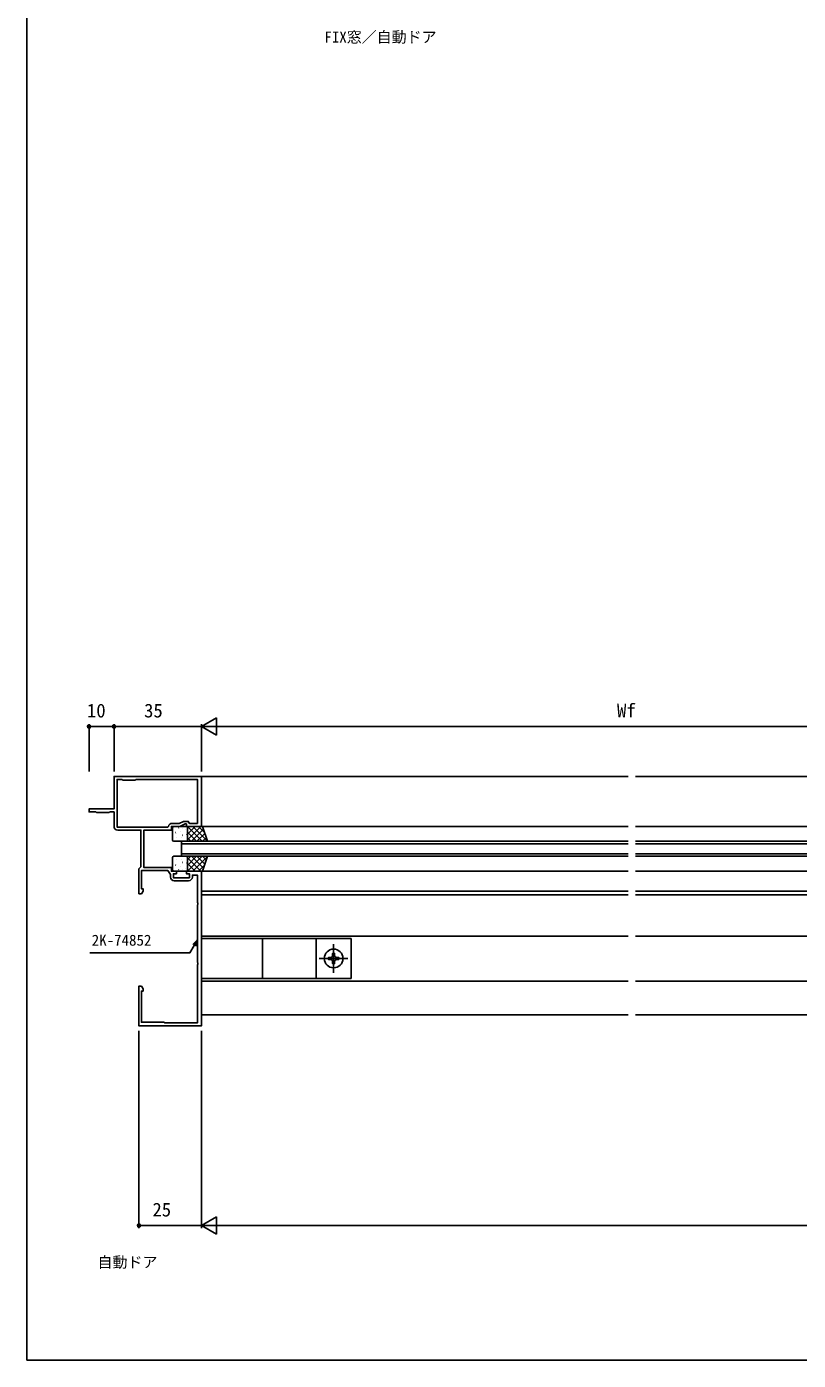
# Model space of a CAD drawing. Units: millimetres, scale not verified. Extents: x -437 to 438, y -681 to 679.
# Drawn here: x -437 to -127, y -681 to -147 of the extents above; entities that cross this region are included whole.
import ezdxf
from ezdxf.enums import TextEntityAlignment as Align

# ---------------------------------------------------------------- set-up
doc = ezdxf.new("R2010")
doc.units = ezdxf.units.MM
doc.header["$LTSCALE"] = 4
for name, color, linetype in [('0-1_USER1', 3, 'Continuous'), ('0-2_YKK_11', 7, 'Continuous'), ('0-3_YKK_12', 2, 'Continuous'), ('0-4_YKK_13', 4, 'Continuous'), ('0-6_YKK_D', 6, 'Continuous'), ('0-7_YKK_ZWAK', 7, 'Continuous')]:
    doc.layers.add(name, color=color, linetype=linetype)
doc.styles.add('ＭＳ ゴシック', font='')
doc.styles.get('ＭＳ ゴシック').set_extended_font_data('MS Gothic')

msp = doc.modelspace()

# ---------------------------------------------------------------- linework, layer by layer
at = {"layer": '0-2_YKK_11'}
msp.add_line((-371.8, -489), (-377.6, -489), dxfattribs=at)
for points in [[(-401.7, -467.2), (-401.7, -461.4), (-403.4, -461.4), (-403.7, -461.7), (-408.7, -461.7), (-409, -461.4), (-411.7, -461.4), (-411.7, -460.2), (-401.7, -460.2), (-401.7, -447.2), (-366.7, -447.2), (-366.7, -467.2), (-372.7, -467.2), (-372.7, -466.2), (-373.2, -466.2), (-375.345, -467.2), (-378.7, -467.2), (-378.7, -468.7), (-389.7, -468.7), (-389.7, -483.7), (-378.7, -483.7), (-378.7, -485.2), (-376.7, -485.2), (-376.7, -486.2), (-377.9, -486.2), (-377.9, -487.8), (-371.5, -487.8), (-371.5, -486.2), (-372.7, -486.2), (-372.7, -485.2), (-366.7, -485.2)], [(-379.879, -467.25), (-380.175, -467.5), (-400.5, -467.5), (-400.5, -448.4), (-398.5, -448.4), (-398.2, -448.7), (-393.2, -448.7), (-392.9, -448.4)], [(-392.9, -448.4), (-368.3, -448.4), (-368.3, -466), (-371.5, -466), (-371.962, -465.2), (-373.895, -465.2), (-375.611, -466), (-378.4, -466)], [(-379.1, -487.5), (-379.1, -486.471), (-380.2, -484.9), (-390.7, -484.9), (-390.7, -492.2), (-390.07, -492.2), (-390.07, -493.109), (-390.7, -494.2), (-391.7, -494.2), (-391.7, -484.2), (-391.2, -483.7), (-390.9, -483.4), (-390.9, -468.7), (-400.2, -468.7)], [(-366.7, -485.2), (-366.7, -547.2), (-391.7, -547.2), (-391.7, -531.2), (-390.7, -531.2), (-390.07, -532.291), (-390.07, -533.2), (-390.7, -533.2), (-390.7, -545.7), (-381.7, -545.7), (-381.4, -546), (-368.3, -546), (-368.3, -522.658), (-368.18, -522.475), (-368.18, -521.925), (-368.3, -521.742), (-368.3, -498.658), (-368.18, -498.475), (-368.18, -497.925), (-368.3, -497.742), (-368.3, -486.7), (-370.3, -486.7), (-370.3, -487.5)]]:
    msp.add_lwpolyline(points, dxfattribs=at)
for centre, start, end in [((-400.2, -467.2), 180.00001, 269.99999), ((-378.4, -467.5), 90.00001, 170.40592), ((-377.6, -487.5), 180.00001, 269.99999), ((-371.8, -487.5), 270.00001, 359.99999)]:
    msp.add_arc(centre, 1.5, start, end, dxfattribs=at)
at = {"layer": '0-3_YKK_12'}
for p, q in [((-366.7, -447.2), (-195.7, -447.2)), ((-192.7, -447.2), (-21.7, -447.2)), ((-366.7, -467.2), (-195.7, -467.2)), ((-192.7, -467.2), (-21.7, -467.2)), ((-374.7, -479.2), (-374.7, -473.2)), ((-374.7, -473.2), (-195.7, -473.2)), ((-195.7, -474.2), (-374.7, -474.2)), ((-192.7, -473.2), (-13.7, -473.2)), ((-13.7, -474.2), (-192.7, -474.2)), ((-374.7, -478.2), (-195.7, -478.2)), ((-195.7, -479.2), (-374.7, -479.2)), ((-192.7, -478.2), (-13.7, -478.2)), ((-13.7, -479.2), (-192.7, -479.2)), ((-366.7, -485.2), (-195.7, -485.2)), ((-192.7, -485.2), (-21.7, -485.2)), ((-366.7, -493.2), (-195.7, -493.2)), ((-366.7, -494.7), (-195.7, -494.7)), ((-192.7, -493.2), (-21.7, -493.2)), ((-192.7, -494.7), (169.3, -494.7)), ((-366.7, -511.2), (-195.7, -511.2)), ((-192.7, -511.2), (-21.699, -511.2)), ((-366.7, -529.2), (-195.7, -529.2)), ((-192.7, -529.2), (-27.199, -529.2)), ((-366.7, -542.7), (-195.7, -542.7)), ((-192.7, -542.7), (169.3, -542.7))]:
    msp.add_line(p, q, dxfattribs=at)
at = {"layer": '0-4_YKK_13'}
for p, q in [((-378.275, -472.7), (-378.275, -467.7)), ((-377.775, -467.2), (-372.775, -467.2)), ((-377.711, -467.644), (-377.735, -467.688)), ((-376.977, -469.669), (-377.001, -469.713)), ((-376.557, -469.983), (-376.565, -469.989)), ((-375.767, -467.836), (-375.855, -467.883)), ((-375.087, -469.078), (-375.111, -469.122)), ((-374.352, -468.008), (-374.36, -468.015)), ((-372.896, -468.435), (-372.92, -468.478)), ((-372.37, -469.827), (-372.377, -469.834)), ((-366.941, -467.2), (-372.275, -472.534)), ((-369.186, -467.2), (-372.275, -470.289)), ((-371.431, -467.2), (-372.275, -468.044)), ((-366.373, -473.2), (-372.275, -467.298)), ((-372.275, -467.7), (-372.275, -472.7)), ((-368.618, -473.2), (-372.275, -469.543)), ((-365.88, -468.385), (-370.696, -473.2)), ((-364.348, -472.98), (-370.128, -467.2)), ((-365.319, -470.068), (-368.451, -473.2)), ((-365.471, -469.612), (-367.883, -467.2)), ((-372.775, -473.2), (-377.775, -473.2)), ((-376.545, -471.745), (-376.569, -471.789)), ((-374.537, -471.769), (-374.545, -471.775)), ((-374.353, -471.102), (-374.377, -471.146)), ((-374.242, -470.726), (-374.33, -470.772)), ((-373.921, -473.179), (-373.932, -473.2)), ((-372.463, -470.511), (-372.487, -470.555)), ((-370.863, -473.2), (-372.275, -471.788)), ((-364.758, -471.752), (-366.205, -473.2)), ((-378.275, -479.7), (-378.275, -484.7)), ((-372.775, -479.2), (-377.775, -479.2)), ((-376.545, -480.655), (-376.569, -480.611)), ((-374.537, -480.631), (-374.545, -480.625)), ((-373.921, -479.221), (-373.932, -479.2)), ((-366.373, -479.2), (-372.275, -485.102)), ((-368.618, -479.2), (-372.275, -482.857)), ((-370.863, -479.2), (-372.275, -480.612)), ((-372.275, -484.7), (-372.275, -479.7)), ((-366.941, -485.2), (-372.275, -479.866)), ((-365.88, -484.015), (-370.696, -479.2)), ((-364.348, -479.42), (-370.128, -485.2)), ((-365.319, -482.332), (-368.451, -479.2)), ((-364.758, -480.648), (-366.205, -479.2)), ((-377.775, -485.2), (-372.775, -485.2)), ((-377.711, -484.756), (-377.735, -484.712)), ((-376.977, -482.731), (-377.001, -482.687)), ((-376.557, -482.417), (-376.565, -482.411)), ((-375.767, -484.564), (-375.855, -484.517)), ((-375.087, -483.322), (-375.111, -483.278)), ((-374.353, -481.298), (-374.377, -481.254)), ((-374.352, -484.392), (-374.36, -484.385)), ((-374.242, -481.674), (-374.33, -481.628)), ((-372.896, -483.965), (-372.92, -483.922)), ((-372.463, -481.889), (-372.487, -481.845)), ((-372.37, -482.573), (-372.377, -482.566)), ((-369.186, -485.2), (-372.275, -482.111)), ((-371.431, -485.2), (-372.275, -484.356)), ((-365.471, -482.788), (-367.883, -485.2)), ((-342.2, -512.156), (-342.2, -528.156)), ((-320.7, -512.156), (-320.7, -528.156)), ((-314.11, -518.106), (-314.11, -518.926)), ((-313.7, -525.906), (-313.7, -514.406)), ((-313.29, -518.926), (-313.29, -518.106)), ((-319.45, -520.156), (-307.95, -520.156)), ((-312.47, -520.566), (-311.65, -520.566))]:
    msp.add_line(p, q, dxfattribs=at)
for points in [[(-364.275, -473.2), (-366.275, -467.2), (-372.275, -467.2), (-372.275, -473.2)], [(-364.275, -479.2), (-366.275, -485.2), (-372.275, -485.2), (-372.275, -479.2)], [(-366.7, -528.156), (-306.7, -528.156), (-306.7, -512.156), (-366.7, -512.156)]]:
    msp.add_lwpolyline(points, close=True, dxfattribs=at)
for points in [[(-314.11, -518.926), (-314.11, -518.106), (-313.29, -518.106), (-313.29, -518.926)], [(-314.93, -519.746), (-315.75, -519.746), (-315.75, -520.566), (-314.93, -520.566)], [(-314.11, -521.386), (-314.11, -522.206), (-313.29, -522.206), (-313.29, -521.386)], [(-311.65, -520.566), (-311.65, -519.746), (-312.47, -519.746)]]:
    msp.add_lwpolyline(points, dxfattribs=at)
msp.add_circle((-313.7, -520.156), 3.75, dxfattribs=at)
for centre, radius, start, end in [((-377.775, -467.7), 0.5, 90, 180), ((-372.775, -467.7), 0.5, 0, 90), ((-377.775, -472.7), 0.5, 180, 270), ((-372.775, -472.7), 0.5, 270, 0), ((-377.775, -479.7), 0.5, 90, 180), ((-372.775, -479.7), 0.5, 0, 90), ((-377.775, -484.7), 0.5, 180, 270), ((-372.775, -484.7), 0.5, 270, 0), ((-314.93, -518.926), 0.82, 270, 0), ((-314.93, -521.386), 0.82, 0, 90), ((-312.47, -518.926), 0.82, 180, 270), ((-312.47, -521.386), 0.82, 90, 180)]:
    msp.add_arc(centre, radius, start, end, dxfattribs=at)
at = {"layer": '0-6_YKK_D'}
for p, q in [((-411.7, -445.2), (-411.7, -426.2)), ((-401.7, -427.2), (-411.7, -427.2)), ((-401.7, -445.2), (-401.7, -426.2)), ((-401.7, -445.2), (-401.7, -426.2)), ((-401.7, -427.2), (-366.7, -427.2)), ((-366.7, -427.2), (-360.638, -423.7)), ((-366.7, -445.2), (-366.7, -426.2)), ((-366.7, -445.2), (-366.7, -426.2)), ((-366.7, -427.2), (-360.638, -430.7)), ((-366.7, -427.2), (-354.576, -427.2)), ((-360.638, -430.7), (-360.638, -423.7)), ((-359.7, -427.2), (-28.7, -427.2)), ((-391.7, -549.2), (-391.7, -628.2)), ((-366.7, -549.2), (-366.7, -628.2)), ((-366.7, -549.2), (-366.7, -628.2)), ((-366.7, -627.2), (-360.638, -623.7)), ((-360.638, -630.7), (-360.638, -623.7)), ((-366.7, -627.2), (-391.7, -627.2)), ((-366.7, -627.2), (-360.638, -630.7)), ((-366.7, -627.2), (-354.576, -627.2)), ((361.3, -627.2), (-359.7, -627.2))]:
    msp.add_line(p, q, dxfattribs=at)
for points in [[(-368.3, -512.683), (-369.575, -514.891), (-371.274, -517.833), (-411.352, -517.833)], [(-370.167, -514.55), (-368.3, -512.683), (-368.983, -515.233)]]:
    msp.add_lwpolyline(points, dxfattribs=at)
for centre in [(-411.7, -427.2), (-401.7, -427.2), (-401.7, -427.2), (-391.7, -627.2)]:
    msp.add_circle(centre, 0.637, dxfattribs=at)
at = {"layer": '0-7_YKK_ZWAK'}
msp.add_line((-436.7, 643.8), (-436.7, -681.2), dxfattribs=at)
msp.add_lwpolyline([(-436.7, -681.2), (438.3, -681.2), (438.3, 643.8)], dxfattribs=at)

# ---------------------------------------------------------------- texts
at = {"layer": '0-1_USER1', "style": 'ＭＳ ゴシック'}
for s, p in [('FIX窓／自動ドア', (-317.416, -154.382)), ('自動ドア', (-408.302, -645.382))]:
    msp.add_text(s, height=4.399, dxfattribs=at).set_placement(p, align=Align.BOTTOM_LEFT)
at = {"layer": '0-6_YKK_D', "style": 'ＭＳ ゴシック'}
for s, height, p in [('10', 5.499, (-412.538, -425.2)), ('35', 5.499, (-389.655, -425.2)), ('Wf', 5.499, (-200.145, -425.2)), ('2K-74852', 4.399, (-410.642, -516.333)), ('25', 5.499, (-386.304, -625.2))]:
    msp.add_text(s, height=height, dxfattribs=at).set_placement(p, align=Align.BOTTOM_LEFT)

doc.saveas('drawing.dxf')
